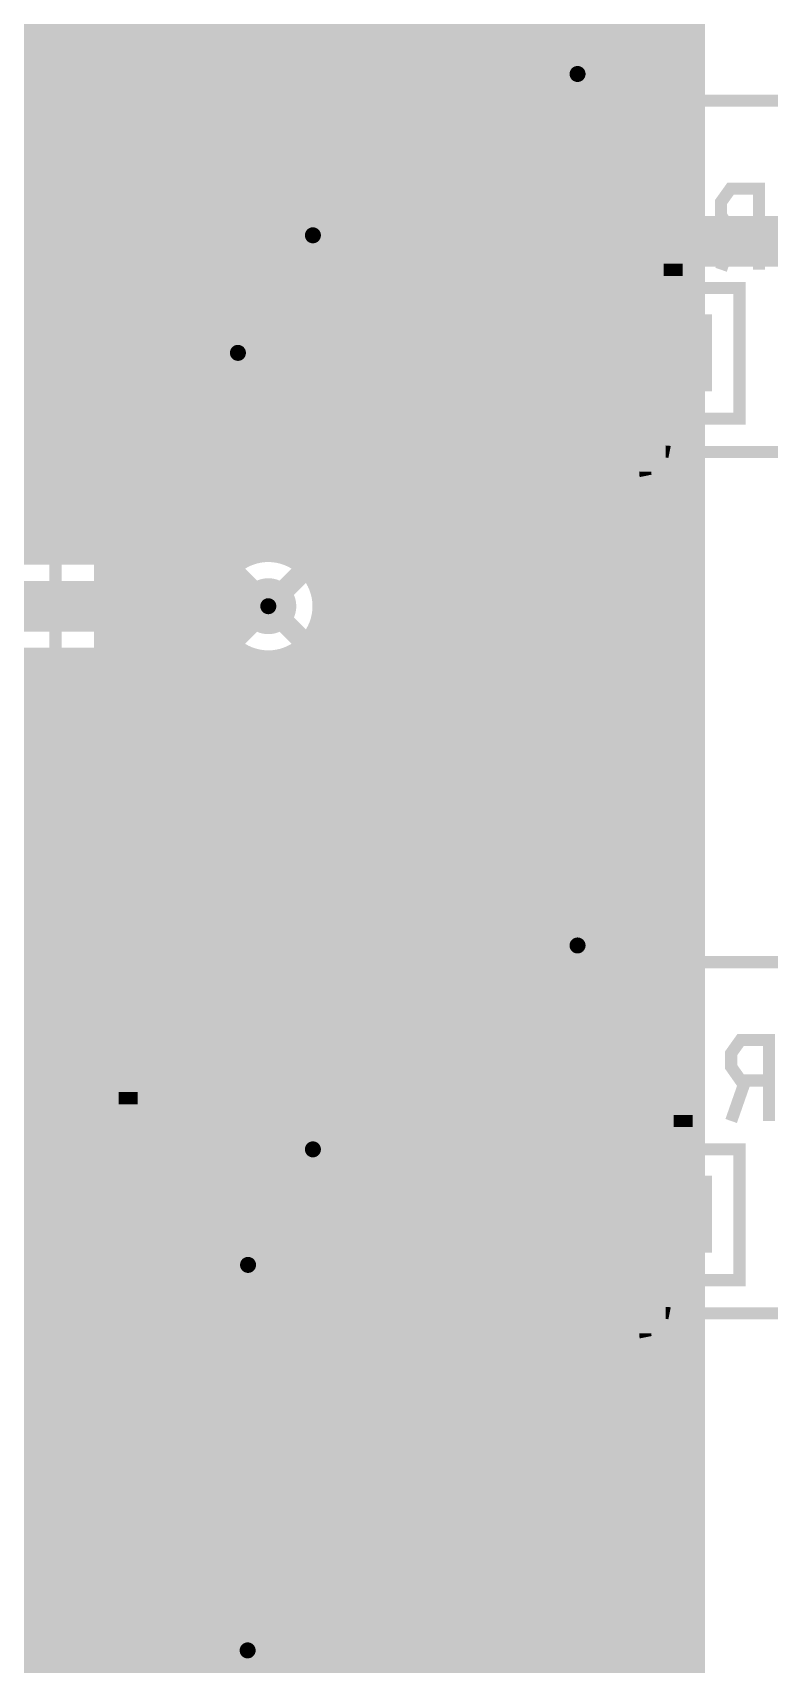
# Model space of a CAD drawing. Extents: x -20 to 155, y -92 to 168.
# Drawn here: x 30.07 to 39.3, y 97.86 to 118.31 of the extents above; entities that cross this region are included whole.
import ezdxf

# ---------------------------------------------------------------- set-up
doc = ezdxf.new("R2010")
doc.units = 0
doc.header["$MEASUREMENT"] = 0
doc.layers.get('0').update_dxf_attribs({"linetype": 'CONTINUOUS'})
for name, color, linetype in [('25-334-1_BOT', 7, 'CONTINUOUS'), ('25-334-1_DRD', 7, 'CONTINUOUS'), ('25-334-1_DRL', 2, 'CONTINUOUS'), ('25-334-1_IN1', 4, 'CONTINUOUS'), ('25-334-1_IN2', 3, 'CONTINUOUS'), ('25-334-1_SMB', 5, 'CONTINUOUS'), ('25-334-1_SPB', 14, 'CONTINUOUS'), ('25-334-1_SSB', 12, 'CONTINUOUS'), ('25-334-1_SST', 11, 'CONTINUOUS'), ('25-334-1_TOP', 13, 'CONTINUOUS'), ('THRUHOLE_TAP', 7, 'CONTINUOUS')]:
    doc.layers.add(name, color=color, linetype=linetype)

# ---------------------------------------------------------------- blocks, each defined once
blk = doc.blocks.new('RECTANGLE_4')
blk.add_solid([(0.4064, 0.4826), (0.4064, -0.4826), (-0.4064, 0.4826), (-0.4064, -0.4826)])
blk = doc.blocks.new('ROUND_39')
at = {"const_width": 0.35052}
blk.add_lwpolyline([(-0.17526, 0, 1), (0.17526, 0, 1)], format="xyb", close=True, dxfattribs=at)
blk = doc.blocks.new('RECTANGLE_49')
blk.add_solid([(0.508, 0.9017), (0.508, -0.9017), (-0.508, 0.9017), (-0.508, -0.9017)])
blk = doc.blocks.new('RECTANGLE_66')
blk.add_solid([(0.72517, 0.32512), (0.72517, -0.32512), (-0.72517, 0.32512), (-0.72517, -0.32512)])
blk = doc.blocks.new('ROUND_84')
at = {"const_width": 0.10033}
blk.add_lwpolyline([(-0.050164, 0, 1), (0.050164, 0, 1)], format="xyb", close=True, dxfattribs=at)
blk = doc.blocks.new('ROUND_85')
at = {"const_width": 0.10033}
blk.add_lwpolyline([(-0.050164, 0, 1), (0.050164, 0, 1)], format="xyb", close=True, dxfattribs=at)
blk = doc.blocks.new('ROUND_38')
at = {"const_width": 0.35052}
blk.add_lwpolyline([(-0.17526, 0, 1), (0.17526, 0, 1)], format="xyb", close=True, dxfattribs=at)
blk = doc.blocks.new('ROUND_42')
at = {"const_width": 0.35052}
blk.add_lwpolyline([(-0.17526, 0, 1), (0.17526, 0, 1)], format="xyb", close=True, dxfattribs=at)
blk = doc.blocks.new('ROUND_35')
at = {"const_width": 0.10033}
blk.add_lwpolyline([(-0.050164, 0, 1), (0.050164, 0, 1)], format="xyb", close=True, dxfattribs=at)

msp = doc.modelspace()

# ---------------------------------------------------------------- linework, layer by layer
at = {"layer": '25-334-1_BOT', "const_width": 0.635}
for points in [[(38.1762, 125.095), (38.1762, 114.3)], [(36.89604, 117.79504), (36.89604, 118.745)], [(36.89604, 118.745), (36.89604, 117.79504)], [(33.5788, 115.7732), (33.5788, 116.84)], [(35.0012, 116.84), (35.0012, 114.6048), (34.6964, 114.3)], [(32.639, 114.3), (31.3436, 114.3)], [(31.3436, 114.3), (32.639, 114.3)], [(36.7538, 114.3), (34.6964, 114.3)], [(36.7538, 114.3), (36.7538, 111.90224), (36.89604, 111.76)], [(38.1762, 114.3), (38.1762, 103.505)], [(33.02, 111.125), (31.3436, 111.125)], [(31.3436, 111.125), (31.3436, 107.95)], [(34.6964, 111.125), (35.3314, 110.49), (36.89604, 110.49)], [(36.89604, 109.22), (35.9664, 109.22), (34.6964, 107.95)], [(36.89604, 106.87304), (36.89604, 107.95)], [(36.89604, 106.87304), (36.89604, 107.95)], [(33.5788, 105.41), (33.5788, 104.3178)], [(33.5788, 105.41), (33.5788, 104.3178)], [(35.0012, 105.41), (35.0012, 103.1748), (34.6964, 102.87)], [(34.6964, 102.87), (35.0012, 103.1748), (35.3314, 103.505), (36.7538, 103.505)], [(36.7538, 103.505), (36.7538, 101.10724), (36.89604, 100.965)], [(38.1762, 103.505), (38.1762, 92.075)], [(32.766, 102.87), (31.3436, 102.87)], [(32.766, 102.87), (31.3436, 102.87)], [(26.67, 100.57892), (30.45714, 100.57892), (31.3436, 99.695)], [(31.3436, 99.695), (31.3436, 96.52)], [(36.89604, 99.695), (34.6964, 99.695)], [(34.6964, 96.52), (34.6964, 97.1804), (35.941, 98.425), (36.89604, 98.425)]]:
    msp.add_lwpolyline(points, dxfattribs=at)
at = {"layer": '25-334-1_DRD', "const_width": 0.254}
for points in [[(37.53104, 118.43004), (36.26104, 117.16004)], [(37.53104, 117.16004), (36.26104, 118.43004)], [(37.53104, 118.43004), (36.26104, 117.16004)], [(37.53104, 117.16004), (36.26104, 118.43004)], [(34.2138, 116.4082), (32.9438, 115.1382)], [(34.2138, 115.1382), (32.9438, 116.4082)], [(33.274, 114.935), (32.004, 113.665)], [(33.274, 113.665), (32.004, 114.935)], [(33.274, 114.935), (32.004, 113.665)], [(33.274, 113.665), (32.004, 114.935)], [(33.655, 111.76), (32.385, 110.49)], [(33.655, 110.49), (32.385, 111.76)], [(37.53104, 107.50804), (36.26104, 106.23804)], [(37.53104, 106.23804), (36.26104, 107.50804)], [(37.53104, 107.50804), (36.26104, 106.23804)], [(37.53104, 106.23804), (36.26104, 107.50804)], [(34.2138, 104.9528), (32.9438, 103.6828)], [(34.2138, 103.6828), (32.9438, 104.9528)], [(34.2138, 104.9528), (32.9438, 103.6828)], [(34.2138, 103.6828), (32.9438, 104.9528)], [(33.401, 103.505), (32.131, 102.235)], [(33.401, 102.235), (32.131, 103.505)], [(33.401, 103.505), (32.131, 102.235)], [(33.401, 102.235), (32.131, 103.505)], [(33.39592, 98.67392), (32.12592, 97.40392)], [(33.39592, 97.40392), (32.12592, 98.67392)], [(33.39592, 98.67392), (32.12592, 97.40392)], [(33.39592, 97.40392), (32.12592, 98.67392)]]:
    msp.add_lwpolyline(points, dxfattribs=at)
at = {"layer": '25-334-1_IN1'}
for points, const_width in [([(31.115, 151.13), (31.115, 59.944)], 0.254), ([(31.3436, 151.13), (31.3436, 59.944)], 0.254), ([(31.5722, 151.13), (31.5722, 59.944)], 0.254), ([(31.8008, 151.13), (31.8008, 59.944)], 0.254), ([(32.0294, 151.13), (32.0294, 59.944)], 0.254), ([(32.258, 151.13), (32.258, 59.944)], 0.254), ([(33.8582, 151.13), (33.8582, 59.944)], 0.254), ([(34.0868, 151.13), (34.0868, 59.944)], 0.254), ([(34.3154, 151.13), (34.3154, 59.944)], 0.254), ([(34.544, 151.13), (34.544, 59.944)], 0.254), ([(34.7726, 151.13), (34.7726, 59.944)], 0.254), ([(35.0012, 151.13), (35.0012, 59.944)], 0.254), ([(35.2298, 151.13), (35.2298, 59.944)], 0.254), ([(35.4584, 151.13), (35.4584, 59.944)], 0.254), ([(35.687, 151.13), (35.687, 59.944)], 0.254), ([(35.9156, 151.13), (35.9156, 59.944)], 0.254), ([(36.1442, 151.13), (36.1442, 59.944)], 0.254), ([(36.3728, 151.13), (36.3728, 59.944)], 0.254), ([(36.6014, 151.13), (36.6014, 59.944)], 0.254), ([(36.83, 151.13), (36.83, 59.944)], 0.254), ([(37.0586, 151.13), (37.0586, 59.944)], 0.254), ([(37.2872, 151.13), (37.2872, 59.944)], 0.254), ([(37.5158, 151.13), (37.5158, 59.944)], 0.254), ([(37.7444, 151.13), (37.7444, 59.944)], 0.254), ([(37.973, 151.13), (37.973, 59.944)], 0.254), ([(38.2016, 151.13), (38.2016, 59.944)], 0.254), ([(38.354, 151.13), (38.354, 59.944)], 0.254), ([(33.6296, 133.68274), (33.6296, 111.42472)], 0.254), ([(32.4866, 133.56336), (32.4866, 111.54664)], 0.254), ([(33.401, 133.42112), (33.401, 111.68888)], 0.254), ([(32.7152, 133.37794), (32.7152, 111.73206)], 0.254), ([(32.9438, 133.30936), (32.9438, 111.80064)], 0.254), ([(33.1724, 133.32206), (33.1724, 111.78794)], 0.254), ([(93.98, 117.475), (93.98, 118.618), (92.837, 119.761), (87.122, 119.761), (85.598, 118.237), (80.518, 118.237), (77.343, 121.412), (75.057, 121.412), (72.771, 119.126), (51.435, 119.126), (49.53, 117.221), (43.688, 117.221), (42.164, 115.697), (33.655, 115.697)], 0.635), ([(93.98, 117.475), (93.98, 118.618), (92.837, 119.761), (87.122, 119.761), (85.598, 118.237), (80.518, 118.237), (77.343, 121.412), (75.057, 121.412), (72.771, 119.126), (51.435, 119.126), (49.53, 117.221), (43.688, 117.221), (42.164, 115.697), (33.655, 115.697)], 0.635), ([(93.98, 117.475), (93.98, 118.618), (92.837, 119.761), (87.122, 119.761), (85.598, 118.237), (80.518, 118.237), (77.343, 121.412), (75.057, 121.412), (72.771, 119.126), (51.435, 119.126), (49.53, 117.221), (43.688, 117.221), (42.164, 115.697), (33.655, 115.697)], 0.635), ([(38.354, 118.237), (31.115, 118.237)], 0.254), ([(38.354, 118.0084), (31.115, 118.0084)], 0.254), ([(38.354, 117.7798), (31.115, 117.7798)], 0.254), ([(38.354, 117.5512), (31.115, 117.5512)], 0.254), ([(38.354, 117.3226), (31.115, 117.3226)], 0.254), ([(38.354, 117.094), (31.115, 117.094)], 0.254), ([(38.354, 116.8654), (31.115, 116.8654)], 0.254), ([(38.354, 116.6368), (31.115, 116.6368)], 0.254), ([(38.354, 116.4082), (31.115, 116.4082)], 0.254), ([(38.354, 116.1796), (31.115, 116.1796)], 0.254), ([(38.354, 115.951), (31.115, 115.951)], 0.254), ([(38.354, 115.7224), (31.115, 115.7224)], 0.254), ([(38.354, 115.4938), (31.115, 115.4938)], 0.254), ([(38.354, 115.2652), (31.115, 115.2652)], 0.254), ([(38.354, 115.0366), (31.115, 115.0366)], 0.254), ([(38.354, 114.808), (31.115, 114.808)], 0.254), ([(38.354, 114.5794), (31.115, 114.5794)], 0.254), ([(38.354, 114.3508), (31.115, 114.3508)], 0.254), ([(38.354, 114.1222), (31.115, 114.1222)], 0.254), ([(38.354, 113.8936), (31.115, 113.8936)], 0.254), ([(38.354, 113.665), (31.115, 113.665)], 0.254), ([(38.354, 113.4364), (31.115, 113.4364)], 0.254), ([(38.354, 113.2078), (31.115, 113.2078)], 0.254), ([(38.354, 112.9792), (31.115, 112.9792)], 0.254), ([(38.354, 112.7506), (31.115, 112.7506)], 0.254), ([(38.354, 112.522), (31.115, 112.522)], 0.254), ([(38.354, 112.2934), (31.115, 112.2934)], 0.254), ([(38.354, 112.0648), (31.115, 112.0648)], 0.254), ([(38.354, 111.8362), (31.115, 111.8362)], 0.254), ([(32.53994, 111.6076), (31.115, 111.6076)], 0.254), ([(38.354, 111.6076), (33.49752, 111.6076)], 0.254), ([(32.39008, 111.379), (31.115, 111.379)], 0.254), ([(38.354, 111.379), (33.64992, 111.379)], 0.254), ([(32.33928, 111.1504), (31.115, 111.1504)], 0.254), ([(38.354, 111.1504), (33.69818, 111.1504)], 0.254), ([(32.36976, 110.9218), (31.115, 110.9218)], 0.254), ([(38.354, 110.9218), (33.6677, 110.9218)], 0.254), ([(33.6296, 110.82274), (33.6296, 85.56752)], 0.254), ([(32.49422, 110.6932), (31.115, 110.6932)], 0.254), ([(32.4866, 110.70336), (32.4866, 85.25002)], 0.254), ([(32.7152, 110.51794), (32.7152, 85.61578)], 0.254), ([(33.401, 110.56112), (33.401, 85.71992)], 0.254), ([(38.354, 110.6932), (33.54578, 110.6932)], 0.254), ([(32.85744, 110.4646), (31.115, 110.4646)], 0.254), ([(32.9438, 110.44936), (32.9438, 85.7377)], 0.254), ([(33.1724, 110.46206), (33.1724, 85.76818)], 0.254), ([(38.354, 110.4646), (33.18002, 110.4646)], 0.254), ([(38.354, 110.236), (31.115, 110.236)], 0.254), ([(38.354, 110.0074), (31.115, 110.0074)], 0.254), ([(38.354, 109.7788), (31.115, 109.7788)], 0.254), ([(38.354, 109.5502), (31.115, 109.5502)], 0.254), ([(38.354, 109.3216), (31.115, 109.3216)], 0.254), ([(38.354, 109.093), (31.115, 109.093)], 0.254), ([(38.354, 108.8644), (31.115, 108.8644)], 0.254), ([(38.354, 108.6358), (31.115, 108.6358)], 0.254), ([(38.354, 108.4072), (31.115, 108.4072)], 0.254), ([(38.354, 108.1786), (31.115, 108.1786)], 0.254), ([(38.354, 107.95), (31.115, 107.95)], 0.254), ([(38.354, 107.7214), (31.115, 107.7214)], 0.254), ([(38.354, 107.4928), (31.115, 107.4928)], 0.254), ([(38.354, 107.2642), (31.115, 107.2642)], 0.254), ([(38.354, 107.0356), (31.115, 107.0356)], 0.254), ([(38.354, 106.807), (31.115, 106.807)], 0.254), ([(38.354, 106.5784), (31.115, 106.5784)], 0.254), ([(38.354, 106.3498), (31.115, 106.3498)], 0.254), ([(38.354, 106.1212), (31.115, 106.1212)], 0.254), ([(38.354, 105.8926), (31.115, 105.8926)], 0.254), ([(38.354, 105.664), (31.115, 105.664)], 0.254), ([(38.354, 105.4354), (31.115, 105.4354)], 0.254), ([(38.354, 105.2068), (31.115, 105.2068)], 0.254), ([(38.354, 104.9782), (31.115, 104.9782)], 0.254), ([(38.354, 104.7496), (31.115, 104.7496)], 0.254), ([(38.354, 104.521), (31.115, 104.521)], 0.254), ([(38.354, 104.2924), (31.115, 104.2924)], 0.254), ([(38.354, 104.0638), (31.115, 104.0638)], 0.254), ([(38.354, 103.8352), (31.115, 103.8352)], 0.254), ([(38.354, 103.6066), (31.115, 103.6066)], 0.254), ([(38.354, 103.378), (31.115, 103.378)], 0.254), ([(38.354, 103.1494), (31.115, 103.1494)], 0.254), ([(38.354, 102.9208), (31.115, 102.9208)], 0.254), ([(38.354, 102.6922), (31.115, 102.6922)], 0.254), ([(38.354, 102.4636), (31.115, 102.4636)], 0.254), ([(38.354, 102.235), (31.115, 102.235)], 0.254), ([(38.354, 102.0064), (31.115, 102.0064)], 0.254), ([(38.354, 101.7778), (31.115, 101.7778)], 0.254), ([(38.354, 101.5492), (31.115, 101.5492)], 0.254), ([(38.354, 101.3206), (31.115, 101.3206)], 0.254), ([(38.354, 101.092), (31.115, 101.092)], 0.254), ([(38.354, 100.8634), (31.115, 100.8634)], 0.254), ([(38.354, 100.6348), (31.115, 100.6348)], 0.254), ([(38.354, 100.4062), (31.115, 100.4062)], 0.254), ([(38.354, 100.1776), (31.115, 100.1776)], 0.254), ([(38.354, 99.949), (31.115, 99.949)], 0.254), ([(38.354, 99.7204), (31.115, 99.7204)], 0.254), ([(38.354, 99.4918), (31.115, 99.4918)], 0.254), ([(38.354, 99.2632), (31.115, 99.2632)], 0.254), ([(38.354, 99.0346), (31.115, 99.0346)], 0.254), ([(38.354, 98.806), (31.115, 98.806)], 0.254), ([(38.354, 98.5774), (31.115, 98.5774)], 0.254), ([(38.354, 98.3488), (31.115, 98.3488)], 0.254), ([(26.67, 98.03892), (32.76092, 98.03892), (26.67, 98.03892)], 0.635), ([(38.354, 98.1202), (31.115, 98.1202)], 0.254), ([(38.354, 97.8916), (31.115, 97.8916)], 0.254)]:
    msp.add_lwpolyline(points, dxfattribs=dict(at, const_width=const_width))
at = {"layer": '25-334-1_IN1', "const_width": 0.254}
for points in [[(33.02, 111.80572, 0.4142136), (32.33928, 111.125)], [(33.70072, 111.125, 0.4142136), (33.02, 111.80572)], [(32.33928, 111.125, 0.4142136), (33.02, 110.44428)], [(33.02, 110.44428, 0.4142136), (33.70072, 111.125)]]:
    msp.add_lwpolyline(points, format="xyb", dxfattribs=at)
at = {"layer": '25-334-1_IN2'}
for points, const_width in [([(34.3662, 167.259), (34.3662, 55.118)], 0.254), ([(34.5948, 167.259), (34.5948, 55.118)], 0.254), ([(34.8234, 167.259), (34.8234, 55.118)], 0.254), ([(34.925, 154.813), (34.925, 55.118)], 0.254), ([(30.0228, 133.3373), (30.0228, 111.7727)], 0.254), ([(30.2514, 133.3373), (30.2514, 111.7727)], 0.254), ([(30.48, 133.3373), (30.48, 111.7727)], 0.254), ([(30.7086, 133.3373), (30.7086, 111.7727)], 0.254), ([(30.9372, 133.3373), (30.9372, 111.7727)], 0.254), ([(31.1658, 133.3373), (31.1658, 111.7727)], 0.254), ([(31.3944, 133.3373), (31.3944, 111.7727)], 0.254), ([(31.623, 133.3373), (31.623, 111.7727)], 0.254), ([(31.8516, 133.3373), (31.8516, 111.7727)], 0.254), ([(34.1376, 126.78918), (34.1376, 116.15928)], 0.254), ([(33.4518, 126.50978), (33.4518, 116.44122)], 0.254), ([(33.6804, 126.5047), (33.6804, 116.44376)], 0.254), ([(33.909, 126.58344), (33.909, 116.36756)], 0.254), ([(32.0802, 125.34138), (32.0802, 114.68608)], 0.254), ([(33.2232, 125.38202), (33.2232, 116.35232)], 0.254), ([(32.3088, 125.13564), (32.3088, 114.89436)], 0.254), ([(32.5374, 125.0569), (32.5374, 114.97056)], 0.254), ([(32.766, 125.06198), (32.766, 114.96802)], 0.254), ([(32.9946, 125.15088), (32.9946, 116.12118)], 0.254), ([(34.925, 118.4148), (29.337, 118.4148)], 0.254), ([(34.925, 118.1862), (29.337, 118.1862)], 0.254), ([(34.925, 117.9576), (29.337, 117.9576)], 0.254), ([(34.925, 117.729), (29.337, 117.729)], 0.254), ([(34.925, 117.5004), (29.337, 117.5004)], 0.254), ([(34.925, 117.2718), (29.337, 117.2718)], 0.254), ([(34.925, 117.0432), (29.337, 117.0432)], 0.254), ([(34.925, 116.8146), (29.337, 116.8146)], 0.254), ([(34.925, 116.586), (29.337, 116.586)], 0.254), ([(33.23082, 116.3574), (29.337, 116.3574)], 0.254), ([(34.925, 116.3574), (33.92678, 116.3574)], 0.254), ([(32.99968, 116.1288), (29.337, 116.1288)], 0.254), ([(34.925, 116.1288), (34.15792, 116.1288)], 0.254), ([(32.91078, 115.9002), (29.337, 115.9002)], 0.254), ([(34.925, 115.9002), (34.24682, 115.9002)], 0.254), ([(32.9057, 115.6716), (29.337, 115.6716)], 0.254), ([(34.925, 115.6716), (34.24936, 115.6716)], 0.254), ([(10.16, 115.31854), (10.16254, 115.316), (19.685, 115.316), (23.876, 111.125), (33.02, 111.125)], 0.635), ([(32.98444, 115.443), (29.337, 115.443)], 0.254), ([(32.9946, 115.42522), (32.9946, 114.87912)], 0.254), ([(34.925, 115.443), (34.17316, 115.443)], 0.254), ([(33.19018, 115.2144), (29.337, 115.2144)], 0.254), ([(34.925, 115.2144), (33.96488, 115.2144)], 0.254), ([(34.1376, 115.38458), (34.1376, 104.70388)], 0.254), ([(33.2232, 115.19408), (33.2232, 114.64798)], 0.254), ([(33.4518, 115.10518), (33.4518, 111.65078)], 0.254), ([(33.6804, 115.1001), (33.6804, 111.28502)], 0.254), ([(33.909, 115.17884), (33.909, 104.91216)], 0.254), ([(34.925, 114.9858), (29.337, 114.9858)], 0.254), ([(32.13608, 114.7572), (29.337, 114.7572)], 0.254), ([(34.925, 114.7572), (33.14192, 114.7572)], 0.254), ([(31.99892, 114.5286), (29.337, 114.5286)], 0.254), ([(34.925, 114.5286), (33.27908, 114.5286)], 0.254), ([(31.95828, 114.3), (29.337, 114.3)], 0.254), ([(34.925, 114.3), (33.31972, 114.3)], 0.254), ([(31.99892, 114.0714), (29.337, 114.0714)], 0.254), ([(34.925, 114.0714), (33.27908, 114.0714)], 0.254), ([(32.13608, 113.8428), (29.337, 113.8428)], 0.254), ([(32.0802, 113.91138), (32.0802, 111.7727)], 0.254), ([(34.925, 113.8428), (33.14192, 113.8428)], 0.254), ([(33.2232, 113.95202), (33.2232, 111.7727)], 0.254), ([(34.925, 113.6142), (29.337, 113.6142)], 0.254), ([(32.3088, 113.70564), (32.3088, 111.7727)], 0.254), ([(32.5374, 113.6269), (32.5374, 111.7727)], 0.254), ([(32.766, 113.63198), (32.766, 111.7727)], 0.254), ([(32.9946, 113.72088), (32.9946, 111.80318)], 0.254), ([(34.925, 113.3856), (29.337, 113.3856)], 0.254), ([(34.925, 113.157), (29.337, 113.157)], 0.254), ([(34.925, 112.9284), (29.337, 112.9284)], 0.254), ([(34.925, 112.6998), (29.337, 112.6998)], 0.254), ([(34.925, 112.4712), (29.337, 112.4712)], 0.254), ([(34.925, 112.2426), (23.6728, 112.2426)], 0.254), ([(34.925, 112.014), (23.9014, 112.014)], 0.254), ([(32.85744, 111.7854), (24.13, 111.7854)], 0.254), ([(32.81172, 111.7727), (24.1427, 111.7727)], 0.254), ([(34.925, 111.7854), (33.18002, 111.7854)], 0.254), ([(34.925, 111.5568), (33.54578, 111.5568)], 0.254), ([(34.925, 111.3282), (33.6677, 111.3282)], 0.254), ([(33.6804, 110.96244), (33.6804, 104.98836)], 0.254), ([(34.925, 111.0996), (33.69818, 111.0996)], 0.254), ([(34.925, 110.871), (33.64992, 110.871)], 0.254), ([(33.4518, 110.59922), (33.4518, 104.98582)], 0.254), ([(34.925, 110.6424), (33.49752, 110.6424)], 0.254), ([(34.925, 110.4138), (-3.81, 110.4138)], 0.254), ([(32.81172, 110.4773), (23.876, 110.4773)], 0.254), ([(30.0228, 110.4773), (30.0228, 85.7377)], 0.254), ([(30.2514, 110.4773), (30.2514, 85.7377)], 0.254), ([(30.48, 110.4773), (30.48, 85.7377)], 0.254), ([(30.7086, 110.4773), (30.7086, 85.7377)], 0.254), ([(30.9372, 110.4773), (30.9372, 85.7377)], 0.254), ([(31.1658, 110.4773), (31.1658, 85.7377)], 0.254), ([(31.3944, 110.4773), (31.3944, 85.7377)], 0.254), ([(31.623, 110.4773), (31.623, 85.7377)], 0.254), ([(31.8516, 110.4773), (31.8516, 85.7377)], 0.254), ([(32.0802, 110.4773), (32.0802, 91.82608)], 0.254), ([(32.3088, 110.4773), (32.3088, 103.37292)], 0.254), ([(32.5374, 110.4773), (32.5374, 103.51008)], 0.254), ([(32.766, 110.4773), (32.766, 103.55072)], 0.254), ([(32.9946, 110.44428), (32.9946, 104.66578)], 0.254), ([(33.2232, 110.47476), (33.2232, 104.89692)], 0.254), ([(34.925, 110.1852), (-3.81, 110.1852)], 0.254), ([(34.925, 109.9566), (-3.81, 109.9566)], 0.254), ([(34.925, 109.728), (-3.81, 109.728)], 0.254), ([(34.925, 109.4994), (-3.81, 109.4994)], 0.254), ([(34.925, 109.2708), (-3.81, 109.2708)], 0.254), ([(34.925, 109.0422), (-3.81, 109.0422)], 0.254), ([(34.925, 108.8136), (-3.81, 108.8136)], 0.254), ([(34.925, 108.585), (-3.81, 108.585)], 0.254), ([(34.925, 108.3564), (-3.81, 108.3564)], 0.254), ([(34.925, 108.1278), (-3.81, 108.1278)], 0.254), ([(34.925, 107.8992), (-3.81, 107.8992)], 0.254), ([(34.925, 107.6706), (-3.81, 107.6706)], 0.254), ([(34.925, 107.442), (-3.81, 107.442)], 0.254), ([(34.925, 107.2134), (-3.81, 107.2134)], 0.254), ([(34.925, 106.9848), (-3.81, 106.9848)], 0.254), ([(34.925, 106.7562), (-3.81, 106.7562)], 0.254), ([(34.925, 106.5276), (-3.81, 106.5276)], 0.254), ([(34.925, 106.299), (-3.81, 106.299)], 0.254), ([(34.925, 106.0704), (-3.81, 106.0704)], 0.254), ([(34.925, 105.8418), (-3.81, 105.8418)], 0.254), ([(34.925, 105.6132), (-3.81, 105.6132)], 0.254), ([(34.925, 105.3846), (-3.81, 105.3846)], 0.254), ([(34.925, 105.156), (-3.81, 105.156)], 0.254), ([(33.27654, 104.9274), (-3.81, 104.9274)], 0.254), ([(34.925, 104.9274), (33.87852, 104.9274)], 0.254), ([(33.01492, 104.6988), (-3.81, 104.6988)], 0.254), ([(34.925, 104.6988), (34.14268, 104.6988)], 0.254), ([(32.91586, 104.4702), (-3.81, 104.4702)], 0.254), ([(34.925, 104.4702), (34.24174, 104.4702)], 0.254), ([(32.90316, 104.2416), (-3.81, 104.2416)], 0.254), ([(34.925, 104.2416), (34.25444, 104.2416)], 0.254), ([(32.97174, 104.013), (-3.81, 104.013)], 0.254), ([(32.9946, 103.96982), (32.9946, 103.51008)], 0.254), ([(34.925, 104.013), (34.18586, 104.013)], 0.254), ([(33.15716, 103.7844), (-3.81, 103.7844)], 0.254), ([(34.925, 103.7844), (34.00044, 103.7844)], 0.254), ([(34.1376, 103.92918), (34.1376, 81.71688)], 0.254), ([(34.925, 103.5558), (12.827, 103.5558)], 0.254), ([(33.2232, 103.73868), (33.2232, 103.37292)], 0.254), ([(33.4518, 103.64978), (33.4518, 93.33992)], 0.254), ([(33.6804, 103.6447), (33.6804, 85.51164)], 0.254), ([(33.909, 103.72344), (33.909, 81.92516)], 0.254), ([(32.26308, 103.3272), (12.827, 103.3272)], 0.254), ([(34.925, 103.3272), (33.26892, 103.3272)], 0.254), ([(32.12592, 103.0986), (12.827, 103.0986)], 0.254), ([(34.925, 103.0986), (33.40608, 103.0986)], 0.254), ([(32.08528, 102.87), (12.827, 102.87)], 0.254), ([(34.925, 102.87), (33.44672, 102.87)], 0.254), ([(32.12592, 102.6414), (12.827, 102.6414)], 0.254), ([(34.925, 102.6414), (33.40608, 102.6414)], 0.254), ([(32.26308, 102.4128), (12.827, 102.4128)], 0.254), ([(32.3088, 102.36708), (32.3088, 98.54692)], 0.254), ([(33.2232, 102.36708), (33.2232, 98.5393)], 0.254), ([(34.925, 102.4128), (33.26892, 102.4128)], 0.254), ([(34.925, 102.1842), (12.827, 102.1842)], 0.254), ([(32.5374, 102.22992), (32.5374, 98.68154)], 0.254), ([(32.766, 102.18928), (32.766, 98.71964)], 0.254), ([(32.9946, 102.22992), (32.9946, 98.679)], 0.254), ([(34.925, 101.9556), (27.05862, 101.9556)], 0.254), ([(34.925, 101.727), (27.52344, 101.727)], 0.254), ([(34.925, 101.4984), (27.76474, 101.4984)], 0.254), ([(34.925, 101.2698), (27.92222, 101.2698)], 0.254), ([(34.925, 101.0412), (28.02382, 101.0412)], 0.254), ([(34.925, 100.8126), (28.0797, 100.8126)], 0.254), ([(34.925, 100.584), (28.10002, 100.584)], 0.254), ([(34.925, 100.3554), (28.08224, 100.3554)], 0.254), ([(34.925, 100.1268), (28.02636, 100.1268)], 0.254), ([(34.925, 99.8982), (27.9273, 99.8982)], 0.254), ([(34.925, 99.6696), (27.77236, 99.6696)], 0.254), ([(34.925, 99.441), (27.5336, 99.441)], 0.254), ([(34.925, 99.2124), (27.48788, 99.2124)], 0.254), ([(34.925, 98.9838), (27.74442, 98.9838)], 0.254), ([(34.925, 98.7552), (27.90698, 98.7552)], 0.254), ([(32.28594, 98.5266), (28.01366, 98.5266)], 0.254), ([(34.925, 98.5266), (33.2359, 98.5266)], 0.254), ([(32.13354, 98.298), (28.07716, 98.298)], 0.254), ([(34.925, 98.298), (33.39084, 98.298)], 0.254), ([(32.08274, 98.0694), (28.10002, 98.0694)], 0.254), ([(34.925, 98.0694), (33.44164, 98.0694)], 0.254), ([(32.11068, 97.8408), (28.08478, 97.8408)], 0.254), ([(34.925, 97.8408), (33.41116, 97.8408)], 0.254)]:
    msp.add_lwpolyline(points, dxfattribs=dict(at, const_width=const_width))
at = {"layer": '25-334-1_IN2', "const_width": 0.254}
for points in [[(33.5788, 116.45392, 0.4142136), (32.89808, 115.7732)], [(34.25952, 115.7732, 0.4142136), (33.5788, 116.45392)], [(32.89808, 115.7732, 0.4142136), (33.5788, 115.09248)], [(33.5788, 115.09248, 0.4142136), (34.25952, 115.7732)], [(32.639, 114.98072, 0.4142136), (31.95828, 114.3)], [(32.639, 114.98072, 0.4142136), (31.95828, 114.3)], [(33.31972, 114.3, 0.4142136), (32.639, 114.98072)], [(33.31972, 114.3, 0.4142136), (32.639, 114.98072)], [(31.95828, 114.3, 0.4142136), (32.639, 113.61928)], [(31.95828, 114.3, 0.4142136), (32.639, 113.61928)], [(32.639, 113.61928, 0.4142136), (33.31972, 114.3)], [(32.639, 113.61928, 0.4142136), (33.31972, 114.3)], [(33.02, 111.80572, 0.077939), (32.81161, 111.77304)], [(33.70072, 111.125, 0.4142136), (33.02, 111.80572)], [(33.02, 110.44428, 0.4142136), (33.70072, 111.125)], [(32.81172, 110.4773, 0.0779385), (33.02, 110.44464)], [(33.5788, 104.99852, 0.4142136), (32.89808, 104.3178)], [(34.25952, 104.3178, 0.4142136), (33.5788, 104.99852)], [(32.89808, 104.3178, 0.4142136), (33.5788, 103.63708)], [(33.5788, 103.63708, 0.4142136), (34.25952, 104.3178)], [(32.766, 103.55072, 0.4142136), (32.08528, 102.87)], [(33.44672, 102.87, 0.4142136), (32.766, 103.55072)], [(32.08528, 102.87, 0.4142136), (32.766, 102.18928)], [(32.766, 102.18928, 0.4142136), (33.44672, 102.87)], [(32.76092, 98.71964, 0.4142136), (32.0802, 98.03892)], [(32.76092, 98.71964, 0.4142136), (32.0802, 98.03892)], [(33.44164, 98.03892, 0.4142136), (32.76092, 98.71964)], [(33.44164, 98.03892, 0.4142136), (32.76092, 98.71964)], [(32.08274, 98.03892, 0.4142136), (32.76092, 97.36074)], [(32.08274, 98.03892, 0.4142136), (32.76092, 97.36074)], [(32.76092, 97.36074, 0.4142136), (33.4391, 98.03892)], [(32.76092, 97.36074, 0.4142136), (33.4391, 98.03892)]]:
    msp.add_lwpolyline(points, format="xyb", dxfattribs=at)
at = {"layer": '25-334-1_SSB', "const_width": 0.1524}
for points in [[(37.74948, 117.75948), (37.74948, 123.55322)], [(35.687, 117.983), (35.687, 120.777), (30.353, 120.777), (30.353, 117.983), (35.687, 117.983)], [(32.8295, 117.6655), (35.7505, 117.6655), (35.7505, 116.0272), (32.8295, 116.0272), (32.8295, 117.6655)], [(41.34612, 117.45976), (38.0492, 117.45976)], [(30.1879, 116.60124), (30.66288, 116.60124), (30.42666, 117.27942), (30.30728, 117.27942), (30.30728, 116.26342)], [(31.08706, 116.77142), (31.44266, 116.77142), (31.50108, 116.93906), (31.50108, 117.10924), (31.44266, 117.27942), (31.08706, 117.27942), (31.0261, 117.10924), (31.0261, 116.93906), (31.26486, 116.26342)], [(31.8643, 116.43106), (31.92526, 116.26342), (32.28086, 116.26342), (32.33928, 116.43106), (32.33928, 117.10924), (32.28086, 117.27942), (31.92526, 117.27942), (31.8643, 117.10924)], [(38.09492, 115.3414), (38.09492, 116.3574), (38.21176, 116.18976)], [(36.77412, 115.51158), (36.71316, 115.3414), (36.35756, 115.3414), (36.29914, 115.51158), (36.29914, 115.8494), (36.41852, 116.01958), (36.77412, 116.01958), (36.77412, 116.3574), (36.29914, 116.3574)], [(37.55136, 115.8494), (37.19576, 115.8494), (37.13734, 115.68176), (37.13734, 115.51158), (37.19576, 115.3414), (37.55136, 115.3414), (37.61232, 115.51158), (37.61232, 115.68176), (37.37356, 116.3574)], [(39.16934, 115.8494), (38.81374, 115.8494), (38.69436, 116.01958), (38.69436, 116.18976), (38.81374, 116.3574), (39.16934, 116.3574), (39.16934, 115.3414)], [(30.353, 115.697), (30.353, 112.903), (35.687, 112.903), (35.687, 115.697), (30.353, 115.697)], [(38.87216, 115.8494), (38.69436, 115.3414)], [(37.97554, 115.3414), (38.21176, 115.3414)], [(38.9255, 113.4745), (36.0045, 113.4745), (36.0045, 115.1128), (38.9255, 115.1128), (38.9255, 113.4745)], [(38.0492, 113.05794), (40.64762, 113.05794)], [(37.74948, 106.96448), (37.74948, 112.75822)], [(35.687, 109.728), (35.687, 112.522), (30.353, 112.522), (30.353, 109.728), (35.687, 109.728)], [(35.687, 106.553), (35.687, 109.347), (30.353, 109.347), (30.353, 106.553), (35.687, 106.553)], [(41.34612, 106.66476), (38.0492, 106.66476)], [(31.26486, 104.96042), (31.26486, 105.97642), (31.3817, 105.80624)], [(32.8295, 106.2355), (35.7505, 106.2355), (35.7505, 104.5972), (32.8295, 104.5972), (32.8295, 106.2355)], [(30.60446, 104.96042), (30.7213, 105.12806), (30.78226, 105.29824), (30.78226, 105.63606), (30.7213, 105.80624), (30.60446, 105.97642), (30.48508, 105.97642), (30.3657, 105.80624), (30.30728, 105.63606), (30.30728, 105.29824), (30.3657, 105.12806), (30.48508, 104.96042), (30.60446, 104.96042)], [(31.8643, 105.12806), (31.92526, 104.96042), (32.28086, 104.96042), (32.33928, 105.12806), (32.33928, 105.80624), (32.28086, 105.97642), (31.92526, 105.97642), (31.8643, 105.80624)], [(38.22192, 104.6734), (38.22192, 105.6894), (38.33876, 105.52176)], [(36.48456, 105.1814), (36.42614, 105.35158), (36.42614, 105.52176), (36.48456, 105.6894), (36.84016, 105.6894), (36.90112, 105.52176), (36.90112, 105.35158), (36.84016, 105.1814), (36.48456, 105.1814), (36.42614, 105.01376), (36.42614, 104.84358), (36.48456, 104.6734), (36.84016, 104.6734), (36.90112, 104.84358), (36.90112, 105.01376), (36.84016, 105.1814)], [(37.67836, 105.1814), (37.32276, 105.1814), (37.26434, 105.01376), (37.26434, 104.84358), (37.32276, 104.6734), (37.67836, 104.6734), (37.73932, 104.84358), (37.73932, 105.01376), (37.50056, 105.6894)], [(39.29634, 105.1814), (38.94074, 105.1814), (38.82136, 105.35158), (38.82136, 105.52176), (38.94074, 105.6894), (39.29634, 105.6894), (39.29634, 104.6734)], [(38.99916, 105.1814), (38.82136, 104.6734)], [(31.14548, 104.96042), (31.3817, 104.96042)], [(38.10254, 104.6734), (38.33876, 104.6734)], [(30.353, 104.267), (30.353, 101.473), (35.687, 101.473), (35.687, 104.267), (30.353, 104.267)], [(38.9255, 102.6795), (36.0045, 102.6795), (36.0045, 104.3178), (38.9255, 104.3178), (38.9255, 102.6795)], [(38.0492, 102.26294), (40.64762, 102.26294)], [(37.74948, 96.16948), (37.74948, 101.96322)], [(35.687, 98.298), (35.687, 101.092), (30.353, 101.092), (30.353, 98.298), (35.687, 98.298)], [(35.687, 95.123), (35.687, 97.917), (30.353, 97.917), (30.353, 95.123), (35.687, 95.123)]]:
    msp.add_lwpolyline(points, dxfattribs=at)
for points in [[(37.74948, 117.75948, 0.3322068), (38.0492, 117.45976)], [(37.9984, 113.06302, 0.4142136), (37.7444, 112.80902)], [(38.0492, 113.05794, 0.0503718), (37.9984, 113.06307)], [(37.7444, 112.80902, 0.0503736), (37.74953, 112.75823)], [(37.74948, 106.96448, 0.3322068), (38.0492, 106.66476)], [(37.9984, 102.26802, 0.4142136), (37.7444, 102.01402)], [(38.0492, 102.26294, 0.0503718), (37.9984, 102.26807)], [(37.7444, 102.01402, 0.0503736), (37.74953, 101.96323)]]:
    msp.add_lwpolyline(points, format="xyb", dxfattribs=at)
at = {"layer": '25-334-1_SST', "const_width": 0.1524}
msp.add_lwpolyline([(-1.58496, 83.14944), (38.41496, 83.14944), (38.41496, 158.15056), (-1.58496, 158.15056), (-1.58496, 83.14944)], dxfattribs=at)

# ---------------------------------------------------------------- block references
at = {"layer": '25-334-1_BOT'}
for name, p in [('ROUND_39', (36.89604, 117.79504)), ('RECTANGLE_4', (33.5788, 116.84)), ('RECTANGLE_4', (35.0012, 116.84)), ('ROUND_39', (33.5788, 115.7732)), ('RECTANGLE_49', (31.3436, 114.3)), ('RECTANGLE_49', (34.6964, 114.3)), ('RECTANGLE_4', (36.7538, 114.3)), ('RECTANGLE_4', (38.1762, 114.3)), ('ROUND_39', (32.639, 114.3)), ('RECTANGLE_66', (36.89604, 111.76)), ('RECTANGLE_49', (31.3436, 111.125)), ('RECTANGLE_49', (34.6964, 111.125)), ('ROUND_39', (33.02, 111.125)), ('RECTANGLE_66', (36.89604, 110.49)), ('RECTANGLE_66', (36.89604, 109.22)), ('RECTANGLE_49', (31.3436, 107.95)), ('RECTANGLE_49', (34.6964, 107.95)), ('RECTANGLE_66', (36.89604, 107.95)), ('ROUND_39', (36.89604, 106.87304)), ('RECTANGLE_4', (33.5788, 105.41)), ('RECTANGLE_4', (35.0012, 105.41)), ('ROUND_39', (33.5788, 104.3178)), ('RECTANGLE_4', (36.7538, 103.505)), ('RECTANGLE_4', (38.1762, 103.505)), ('RECTANGLE_49', (31.3436, 102.87)), ('RECTANGLE_49', (34.6964, 102.87)), ('ROUND_39', (32.766, 102.87)), ('RECTANGLE_66', (36.89604, 100.965)), ('RECTANGLE_49', (31.3436, 99.695)), ('RECTANGLE_49', (34.6964, 99.695)), ('RECTANGLE_66', (36.89604, 99.695)), ('RECTANGLE_66', (36.89604, 98.425)), ('ROUND_39', (32.76092, 98.03892))]:
    msp.add_blockref(name, p, dxfattribs=at)
at = {"layer": '25-334-1_DRL'}
for name, p in [('ROUND_85', (36.89604, 117.79504)), ('ROUND_85', (33.5788, 115.7732)), ('ROUND_85', (32.639, 114.3)), ('ROUND_84', (33.02, 111.125)), ('ROUND_85', (36.89604, 106.87304)), ('ROUND_85', (33.5788, 104.3178)), ('ROUND_85', (32.766, 102.87)), ('ROUND_85', (32.76092, 98.03892))]:
    msp.add_blockref(name, p, dxfattribs=at)
at = {"layer": '25-334-1_IN1'}
for name, p in [('ROUND_39', (36.89604, 117.79504)), ('ROUND_42', (33.5788, 115.7732)), ('ROUND_42', (32.639, 114.3)), ('ROUND_38', (33.02, 111.125)), ('ROUND_42', (36.89604, 106.87304)), ('ROUND_39', (33.5788, 104.3178)), ('ROUND_39', (32.766, 102.87)), ('ROUND_39', (32.76092, 98.03892))]:
    msp.add_blockref(name, p, dxfattribs=at)
at = {"layer": '25-334-1_IN2'}
for name, p in [('ROUND_39', (36.89604, 117.79504)), ('ROUND_42', (33.5788, 115.7732)), ('ROUND_42', (32.639, 114.3)), ('ROUND_39', (33.02, 111.125)), ('ROUND_42', (36.89604, 106.87304)), ('ROUND_42', (33.5788, 104.3178)), ('ROUND_42', (32.766, 102.87)), ('ROUND_42', (32.76092, 98.03892))]:
    msp.add_blockref(name, p, dxfattribs=at)
at = {"layer": '25-334-1_SMB'}
for name, p in [('RECTANGLE_4', (33.5788, 116.84)), ('RECTANGLE_4', (35.0012, 116.84)), ('RECTANGLE_49', (31.3436, 114.3)), ('RECTANGLE_49', (34.6964, 114.3)), ('RECTANGLE_4', (36.7538, 114.3)), ('RECTANGLE_4', (38.1762, 114.3)), ('RECTANGLE_66', (36.89604, 111.76)), ('RECTANGLE_49', (31.3436, 111.125)), ('RECTANGLE_49', (34.6964, 111.125)), ('RECTANGLE_66', (36.89604, 110.49)), ('RECTANGLE_66', (36.89604, 109.22)), ('RECTANGLE_49', (31.3436, 107.95)), ('RECTANGLE_49', (34.6964, 107.95)), ('RECTANGLE_66', (36.89604, 107.95)), ('RECTANGLE_4', (33.5788, 105.41)), ('RECTANGLE_4', (35.0012, 105.41)), ('RECTANGLE_4', (36.7538, 103.505)), ('RECTANGLE_4', (38.1762, 103.505)), ('RECTANGLE_49', (31.3436, 102.87)), ('RECTANGLE_49', (34.6964, 102.87)), ('RECTANGLE_66', (36.89604, 100.965)), ('RECTANGLE_49', (31.3436, 99.695)), ('RECTANGLE_49', (34.6964, 99.695)), ('RECTANGLE_66', (36.89604, 99.695)), ('RECTANGLE_66', (36.89604, 98.425))]:
    msp.add_blockref(name, p, dxfattribs=at)
at = {"layer": '25-334-1_SPB'}
for name, p in [('RECTANGLE_4', (33.5788, 116.84)), ('RECTANGLE_4', (35.0012, 116.84)), ('RECTANGLE_49', (31.3436, 114.3)), ('RECTANGLE_49', (34.6964, 114.3)), ('RECTANGLE_4', (36.7538, 114.3)), ('RECTANGLE_4', (38.1762, 114.3)), ('RECTANGLE_66', (36.89604, 111.76)), ('RECTANGLE_49', (31.3436, 111.125)), ('RECTANGLE_49', (34.6964, 111.125)), ('RECTANGLE_66', (36.89604, 110.49)), ('RECTANGLE_66', (36.89604, 109.22)), ('RECTANGLE_49', (31.3436, 107.95)), ('RECTANGLE_49', (34.6964, 107.95)), ('RECTANGLE_66', (36.89604, 107.95)), ('RECTANGLE_4', (33.5788, 105.41)), ('RECTANGLE_4', (35.0012, 105.41)), ('RECTANGLE_4', (36.7538, 103.505)), ('RECTANGLE_4', (38.1762, 103.505)), ('RECTANGLE_49', (31.3436, 102.87)), ('RECTANGLE_49', (34.6964, 102.87)), ('RECTANGLE_66', (36.89604, 100.965)), ('RECTANGLE_49', (31.3436, 99.695)), ('RECTANGLE_49', (34.6964, 99.695)), ('RECTANGLE_66', (36.89604, 99.695)), ('RECTANGLE_66', (36.89604, 98.425))]:
    msp.add_blockref(name, p, dxfattribs=at)
at = {"layer": '25-334-1_TOP'}
for p in [(36.89604, 117.79504), (33.5788, 115.7732), (32.639, 114.3), (33.02, 111.125), (36.89604, 106.87304), (33.5788, 104.3178), (32.766, 102.87), (32.76092, 98.03892)]:
    msp.add_blockref('ROUND_39', p, dxfattribs=at)
at = {"layer": 'THRUHOLE_TAP'}
for p in [(36.89604, 117.79504), (33.5788, 115.7732), (32.639, 114.3), (33.02, 111.125), (36.89604, 106.87304), (33.5788, 104.3178), (32.766, 102.87), (32.76092, 98.03892)]:
    msp.add_blockref('ROUND_35', p, dxfattribs=at)

doc.saveas('drawing.dxf')
